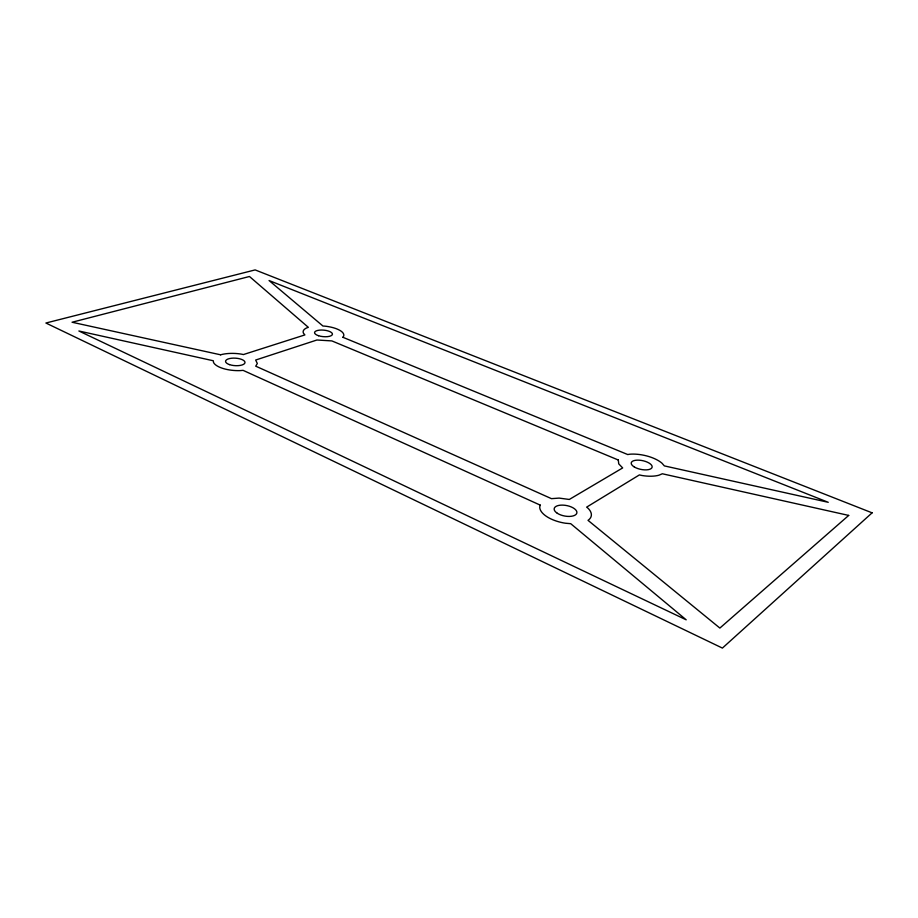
<?xml version="1.0" encoding="UTF-8"?>
<svg xmlns="http://www.w3.org/2000/svg" width="918" height="918" viewBox="0 0 918 918"><rect width="100%" height="100%" fill="white"/><g stroke="black" fill="none" stroke-linecap="round" stroke-linejoin="round"><path stroke-width="1.38" d="M618.296 460.01L618.732 463.854L622.668 467.928L569.298 499.461L559.142 498.095L551.466 498.658L255.72 366.179L257.327 363.505L255.663 360.04L316.928 340.004L331.868 340.911L618.296 460.01M540.3 505.152L539.727 506.793A26.197 12.118 10.8 0 0 565.339 523.214L570.732 523.696L686.205 619.822L78.879 330.996L213.263 360.751L213.561 362.518A22.135 8.537 3.7 0 0 240.023 370.62L243.075 370.356L540.3 505.152M872.1 512.841L722.409 648.085L45.9 323.021L255.135 269.915L872.1 512.841M848.702 515.423L719.873 628.073L588.025 520.357A26.197 12.118 10.8 0 0 587.807 508.033L586.636 507.138L639.387 474.916L641.98 475.501A24.201 10.121 11.8 0 0 658.929 475.203L662.326 473.768L848.702 515.423M342.884 337.285L627.74 454.548L629.748 454.215A24.201 10.121 11.8 0 1 662.004 463.223L664.345 465.896L828.243 502.307L269.054 280.529L322.941 326.028L324.616 326.119A20.425 7.436 5.3 0 1 342.884 337.285M220.607 354.807L72.063 322.241L249.466 276.49L308.356 327.347L306.589 327.944A20.425 7.436 5.3 0 0 303.502 333.28L304.891 334.921L243.385 354.566L241.962 354.233A22.135 8.537 3.7 0 0 220.607 354.807M229.511 364.618A9.742 3.752 3.7 0 0 244.945 362.862A9.742 3.752 3.7 0 0 231.405 358.249A9.742 3.752 3.7 0 0 229.511 364.618M318.569 335.736A8.985 3.27 5.3 0 0 332.431 334.313A8.985 3.27 5.3 0 0 319.487 330.136A8.985 3.27 5.3 0 0 318.569 335.736M557.295 513.265A11.521 5.324 10.8 0 0 576.435 513.931A11.521 5.324 10.8 0 0 562.883 505.118A11.521 5.324 10.8 0 0 557.295 513.265M634.304 466.964A10.649 4.452 11.8 0 0 651.814 467.905A10.649 4.452 11.8 0 0 638.997 460.17A10.649 4.452 11.8 0 0 634.304 466.964"/></g></svg>
